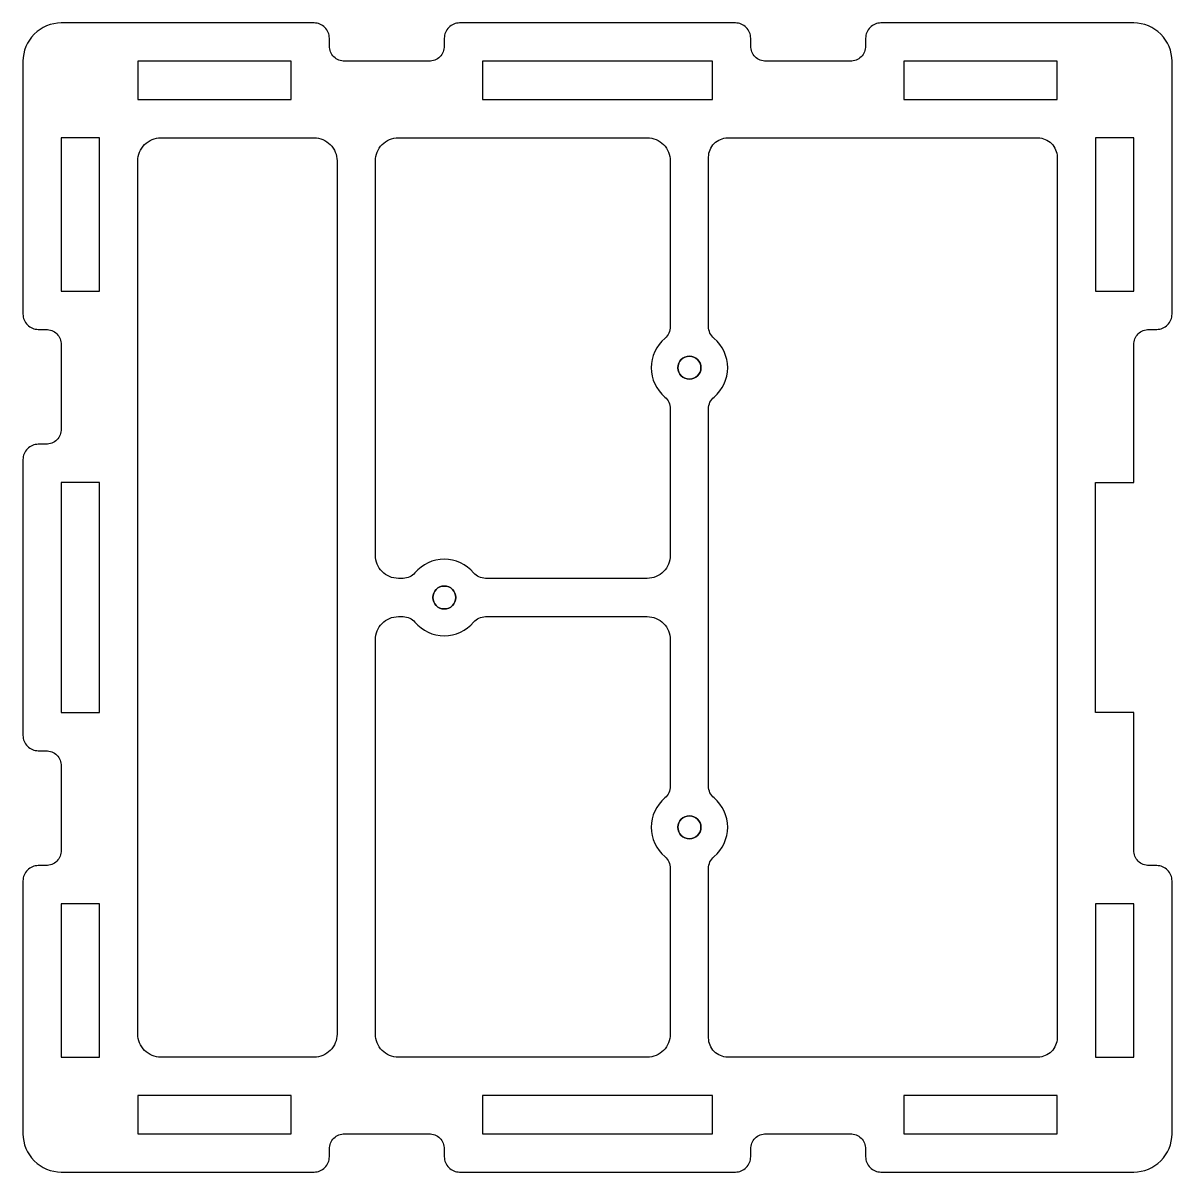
# Model space of a CAD drawing. Header units: millimetres. Extents: x -146 to 4, y -150 to 0.
import ezdxf

# ---------------------------------------------------------------- set-up
doc = ezdxf.new("R2010")
doc.units = ezdxf.units.MM
doc.layers.get('0').update_dxf_attribs({"linetype": 'CONTINUOUS'})

msp = doc.modelspace()

# ---------------------------------------------------------------- linework, layer by layer
for points in [[(-1, -42, -0.414214), (1, -40), (2, -40, 0.414214), (4, -38), (4, -5, 0.414214), (-1, 0), (-34, 0, 0.414214), (-36, -2), (-36, -3, -0.414214), (-38, -5), (-49, -5, -0.414214), (-51, -3), (-51, -2, 0.414214), (-53, 0), (-89, 0, 0.414214), (-91, -2), (-91, -3, -0.414214), (-93, -5), (-104, -5, -0.414214), (-106, -3), (-106, -2, 0.414214), (-108, 0), (-141, 0, 0.414214), (-146, -5), (-146, -38, 0.414214), (-144, -40), (-143, -40, -0.414214), (-141, -42), (-141, -53, -0.414214), (-143, -55), (-144, -55, 0.414214), (-146, -57), (-146, -93, 0.414214), (-144, -95), (-143, -95, -0.414214), (-141, -97), (-141, -108, -0.414214), (-143, -110), (-144, -110, 0.414214), (-146, -112), (-146, -145, 0.414214), (-141, -150), (-108, -150, 0.414214), (-106, -148), (-106, -147, -0.414214), (-104, -145), (-93, -145, -0.414214), (-91, -147), (-91, -148, 0.414214), (-89, -150), (-53, -150, 0.414214), (-51, -148), (-51, -147, -0.414214), (-49, -145), (-38, -145, -0.414214), (-36, -147), (-36, -148, 0.414214), (-34, -150), (-1, -150, 0.414214), (4, -145), (4, -112, 0.414214), (2, -110), (1, -110, -0.414214), (-1, -108), (-1, -90), (-6, -90), (-6, -60), (-1, -60)], [(-1, -42, -0.414214), (1, -40), (2, -40, 0.414214), (4, -38), (4, -5, 0.414214), (-1, 0), (-34, 0, 0.414214), (-36, -2), (-36, -3, -0.414214), (-38, -5), (-49, -5, -0.414214), (-51, -3), (-51, -2, 0.414214), (-53, 0), (-89, 0, 0.414214), (-91, -2), (-91, -3, -0.414214), (-93, -5), (-104, -5, -0.414214), (-106, -3), (-106, -2, 0.414214), (-108, 0), (-141, 0, 0.414214), (-146, -5), (-146, -38, 0.414214), (-144, -40), (-143, -40, -0.414214), (-141, -42), (-141, -53, -0.414214), (-143, -55), (-144, -55, 0.414214), (-146, -57), (-146, -93, 0.414214), (-144, -95), (-143, -95, -0.414214), (-141, -97), (-141, -108, -0.414214), (-143, -110), (-144, -110, 0.414214), (-146, -112), (-146, -145, 0.414214), (-141, -150), (-108, -150, 0.414214), (-106, -148), (-106, -147, -0.414214), (-104, -145), (-93, -145, -0.414214), (-91, -147), (-91, -148, 0.414214), (-89, -150), (-53, -150, 0.414214), (-51, -148), (-51, -147, -0.414214), (-49, -145), (-38, -145, -0.414214), (-36, -147), (-36, -148, 0.414214), (-34, -150), (-1, -150, 0.414214), (4, -145), (4, -112, 0.414214), (2, -110), (1, -110, -0.414214), (-1, -108), (-1, -90), (-6, -90), (-6, -60), (-1, -60)], [(-131, -18, -0.414214), (-128, -15), (-108, -15, -0.414214), (-105, -18), (-105, -132, -0.414214), (-108, -135), (-128, -135, -0.414214), (-131, -132)], [(-131, -18, -0.414214), (-128, -15), (-108, -15, -0.414214), (-105, -18), (-105, -132, -0.414214), (-108, -135), (-128, -135, -0.414214), (-131, -132)], [(-64.5, -15, -0.414214), (-61.5, -18), (-61.5, -39.64, -0.221671), (-62.21, -41.17, 0.466252), (-62.21, -48.83, -0.221671), (-61.5, -50.36), (-61.5, -69.5, -0.414214), (-64.5, -72.5), (-85.64, -72.5, -0.221671), (-87.17, -71.79, 0.466252), (-94.83, -71.79, -0.221671), (-96.36, -72.5), (-97, -72.5, -0.414214), (-100, -69.5), (-100, -18, -0.414214), (-97, -15)], [(-64.5, -15, -0.414214), (-61.5, -18), (-61.5, -39.64, -0.221671), (-62.21, -41.17, 0.466252), (-62.21, -48.83, -0.221671), (-61.5, -50.36), (-61.5, -69.5, -0.414214), (-64.5, -72.5), (-85.64, -72.5, -0.221671), (-87.17, -71.79, 0.466252), (-94.83, -71.79, -0.221671), (-96.36, -72.5), (-97, -72.5, -0.414214), (-100, -69.5), (-100, -18, -0.414214), (-97, -15)], [(-55.79, -101.17, -0.221671), (-56.5, -99.64), (-56.5, -50.36, -0.221671), (-55.79, -48.83, 0.466252), (-55.79, -41.17, -0.221671), (-56.5, -39.64), (-56.5, -17.5, -0.414214), (-54, -15), (-13.5, -15, -0.414214), (-11, -17.5), (-11, -132.5, -0.414214), (-13.5, -135), (-54, -135, -0.414214), (-56.5, -132.5), (-56.5, -110.36, -0.221671), (-55.79, -108.83, 0.466252)], [(-55.79, -101.17, -0.221671), (-56.5, -99.64), (-56.5, -50.36, -0.221671), (-55.79, -48.83, 0.466252), (-55.79, -41.17, -0.221671), (-56.5, -39.64), (-56.5, -17.5, -0.414214), (-54, -15), (-13.5, -15, -0.414214), (-11, -17.5), (-11, -132.5, -0.414214), (-13.5, -135), (-54, -135, -0.414214), (-56.5, -132.5), (-56.5, -110.36, -0.221671), (-55.79, -108.83, 0.466252)], [(-64.5, -77.5, -0.414214), (-61.5, -80.5), (-61.5, -99.64, -0.221671), (-62.21, -101.17, 0.466252), (-62.21, -108.83, -0.221671), (-61.5, -110.36), (-61.5, -132, -0.414214), (-64.5, -135), (-97, -135, -0.414214), (-100, -132), (-100, -80.5, -0.414214), (-97, -77.5), (-96.36, -77.5, -0.221671), (-94.83, -78.21, 0.466252), (-87.17, -78.21, -0.221671), (-85.64, -77.5)], [(-64.5, -77.5, -0.414214), (-61.5, -80.5), (-61.5, -99.64, -0.221671), (-62.21, -101.17, 0.466252), (-62.21, -108.83, -0.221671), (-61.5, -110.36), (-61.5, -132, -0.414214), (-64.5, -135), (-97, -135, -0.414214), (-100, -132), (-100, -80.5, -0.414214), (-97, -77.5), (-96.36, -77.5, -0.221671), (-94.83, -78.21, 0.466252), (-87.17, -78.21, -0.221671), (-85.64, -77.5)]]:
    msp.add_lwpolyline(points, format="xyb", close=True)
for points in [[(-111, -5), (-131, -5), (-131, -10), (-111, -10)], [(-111, -5), (-131, -5), (-131, -10), (-111, -10)], [(-56, -5), (-86, -5), (-86, -10), (-56, -10)], [(-56, -5), (-86, -5), (-86, -10), (-56, -10)], [(-11, -5), (-31, -5), (-31, -10), (-11, -10)], [(-11, -5), (-31, -5), (-31, -10), (-11, -10)], [(-141, -35), (-136, -35), (-136, -15), (-141, -15)], [(-141, -35), (-136, -35), (-136, -15), (-141, -15)], [(-6, -15), (-6, -35), (-1, -35), (-1, -15)], [(-6, -15), (-6, -35), (-1, -35), (-1, -15)], [(-141, -60), (-141, -90), (-136, -90), (-136, -60)], [(-141, -60), (-141, -90), (-136, -90), (-136, -60)], [(-141, -115), (-141, -135), (-136, -135), (-136, -115)], [(-141, -115), (-141, -135), (-136, -135), (-136, -115)], [(-1, -115), (-6, -115), (-6, -135), (-1, -135)], [(-1, -115), (-6, -115), (-6, -135), (-1, -135)], [(-131, -145), (-111, -145), (-111, -140), (-131, -140)], [(-131, -145), (-111, -145), (-111, -140), (-131, -140)], [(-86, -145), (-56, -145), (-56, -140), (-86, -140)], [(-86, -145), (-56, -145), (-56, -140), (-86, -140)], [(-11, -140), (-31, -140), (-31, -145), (-11, -145)], [(-11, -140), (-31, -140), (-31, -145), (-11, -145)]]:
    msp.add_lwpolyline(points, close=True)
at = {"extrusion": (0, 0, -1)}
for centre in [(59, -45), (91, -75), (59, -105)]:
    msp.add_circle(centre, 1.5, dxfattribs=at)
for centre in [(-59, -45), (-91, -75), (-59, -105)]:
    msp.add_circle(centre, 1.5)

doc.saveas('drawing.dxf')
